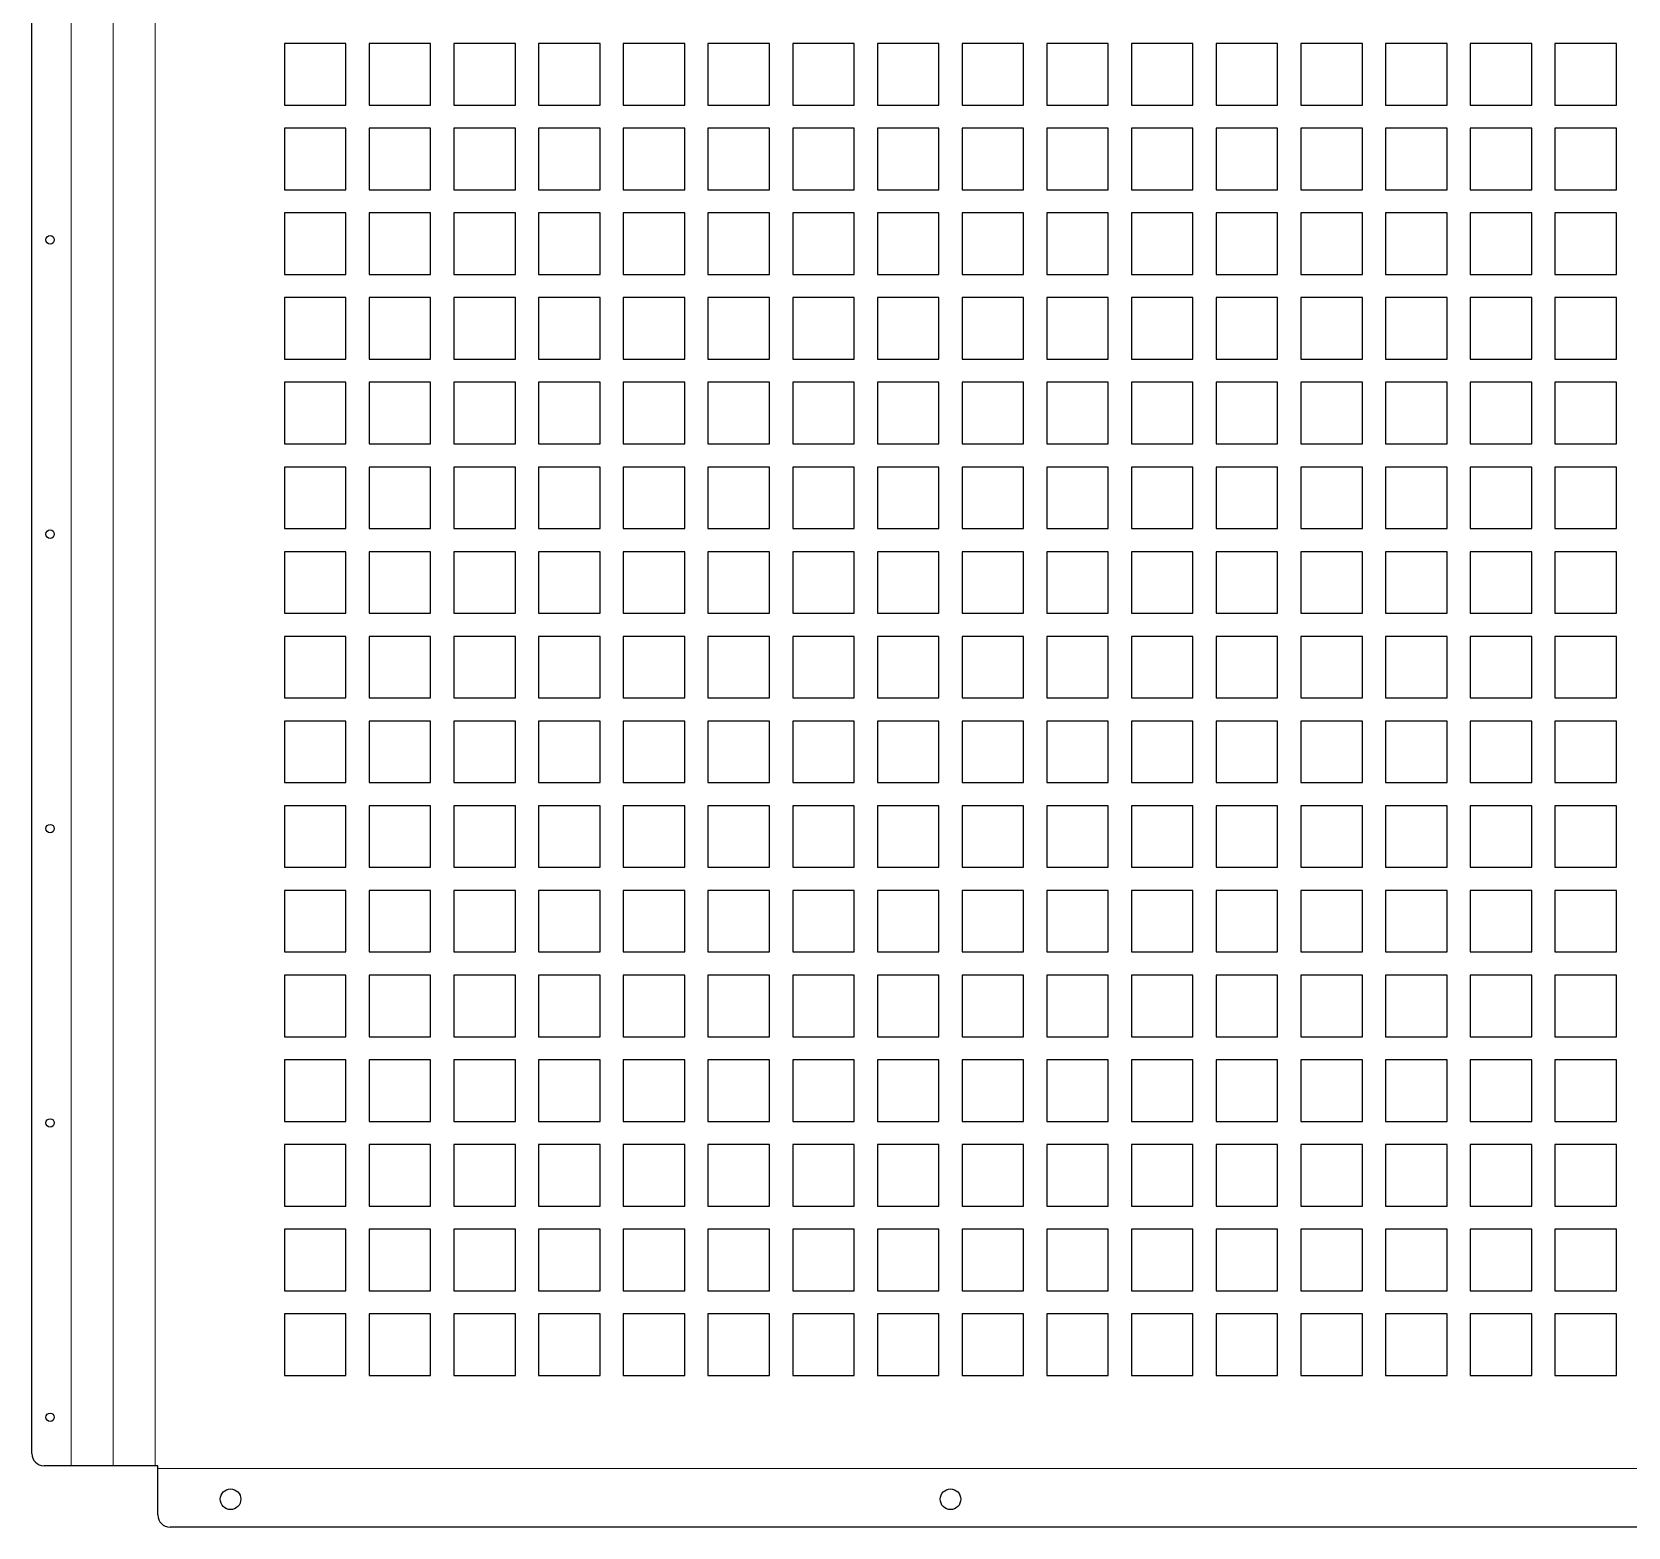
# Model space of a CAD drawing. Header units: millimetres. Extents: x -677 to 677, y -600 to 610.
# Drawn here: x -677 to -18, y -600 to 18 of the extents above; entities that cross this region are included whole.
import ezdxf

# ---------------------------------------------------------------- set-up
doc = ezdxf.new("R2010")
doc.units = ezdxf.units.MM

msp = doc.modelspace()

# ---------------------------------------------------------------- linework, layer by layer
at = {"color": 8, "linetype": 'Continuous', "lineweight": 0}
for p, q in [((-643.53, 575.29), (-643.53, -575)), ((-626.18, 575.79), (-626.18, -575)), ((-660.89, 559.79), (-660.89, -575)), ((-625, -576.18), (625, -576.18))]:
    msp.add_line(p, q, dxfattribs=at)
for p, q in [((-677.07, -570), (-677.07, 554.79)), ((-547.3, 12.7), (-572.7, 12.7)), ((-572.7, 12.7), (-572.7, -12.7)), ((-547.3, -12.7), (-547.3, 12.7)), ((-512.3, 12.7), (-537.7, 12.7)), ((-537.7, 12.7), (-537.7, -12.7)), ((-512.3, -12.7), (-512.3, 12.7)), ((-477.3, 12.7), (-502.7, 12.7)), ((-502.7, 12.7), (-502.7, -12.7)), ((-477.3, -12.7), (-477.3, 12.7)), ((-442.3, 12.7), (-467.7, 12.7)), ((-467.7, 12.7), (-467.7, -12.7)), ((-442.3, -12.7), (-442.3, 12.7)), ((-407.3, 12.7), (-432.7, 12.7)), ((-432.7, 12.7), (-432.7, -12.7)), ((-407.3, -12.7), (-407.3, 12.7)), ((-372.3, 12.7), (-397.7, 12.7)), ((-397.7, 12.7), (-397.7, -12.7)), ((-372.3, -12.7), (-372.3, 12.7)), ((-337.3, 12.7), (-362.7, 12.7)), ((-362.7, 12.7), (-362.7, -12.7)), ((-337.3, -12.7), (-337.3, 12.7)), ((-302.3, 12.7), (-327.7, 12.7)), ((-327.7, 12.7), (-327.7, -12.7)), ((-302.3, -12.7), (-302.3, 12.7)), ((-267.3, 12.7), (-292.7, 12.7)), ((-292.7, 12.7), (-292.7, -12.7)), ((-267.3, -12.7), (-267.3, 12.7)), ((-232.3, 12.7), (-257.7, 12.7)), ((-257.7, 12.7), (-257.7, -12.7)), ((-232.3, -12.7), (-232.3, 12.7)), ((-197.3, 12.7), (-222.7, 12.7)), ((-222.7, 12.7), (-222.7, -12.7)), ((-197.3, -12.7), (-197.3, 12.7)), ((-162.3, 12.7), (-187.7, 12.7)), ((-187.7, 12.7), (-187.7, -12.7)), ((-162.3, -12.7), (-162.3, 12.7)), ((-127.3, 12.7), (-152.7, 12.7)), ((-152.7, 12.7), (-152.7, -12.7)), ((-127.3, -12.7), (-127.3, 12.7)), ((-92.3, 12.7), (-117.7, 12.7)), ((-117.7, 12.7), (-117.7, -12.7)), ((-92.3, -12.7), (-92.3, 12.7)), ((-57.3, 12.7), (-82.7, 12.7)), ((-82.7, 12.7), (-82.7, -12.7)), ((-57.3, -12.7), (-57.3, 12.7)), ((-22.3, 12.7), (-47.7, 12.7)), ((-47.7, 12.7), (-47.7, -12.7)), ((-22.3, -12.7), (-22.3, 12.7)), ((-572.7, -12.7), (-547.3, -12.7)), ((-537.7, -12.7), (-512.3, -12.7)), ((-502.7, -12.7), (-477.3, -12.7)), ((-467.7, -12.7), (-442.3, -12.7)), ((-432.7, -12.7), (-407.3, -12.7)), ((-397.7, -12.7), (-372.3, -12.7)), ((-362.7, -12.7), (-337.3, -12.7)), ((-327.7, -12.7), (-302.3, -12.7)), ((-292.7, -12.7), (-267.3, -12.7)), ((-257.7, -12.7), (-232.3, -12.7)), ((-222.7, -12.7), (-197.3, -12.7)), ((-187.7, -12.7), (-162.3, -12.7)), ((-152.7, -12.7), (-127.3, -12.7)), ((-117.7, -12.7), (-92.3, -12.7)), ((-82.7, -12.7), (-57.3, -12.7)), ((-47.7, -12.7), (-22.3, -12.7)), ((-547.3, -22.3), (-572.7, -22.3)), ((-572.7, -22.3), (-572.7, -47.7)), ((-547.3, -47.7), (-547.3, -22.3)), ((-512.3, -22.3), (-537.7, -22.3)), ((-537.7, -22.3), (-537.7, -47.7)), ((-512.3, -47.7), (-512.3, -22.3)), ((-477.3, -22.3), (-502.7, -22.3)), ((-502.7, -22.3), (-502.7, -47.7)), ((-477.3, -47.7), (-477.3, -22.3)), ((-442.3, -22.3), (-467.7, -22.3)), ((-467.7, -22.3), (-467.7, -47.7)), ((-442.3, -47.7), (-442.3, -22.3)), ((-407.3, -22.3), (-432.7, -22.3)), ((-432.7, -22.3), (-432.7, -47.7)), ((-407.3, -47.7), (-407.3, -22.3)), ((-372.3, -22.3), (-397.7, -22.3)), ((-397.7, -22.3), (-397.7, -47.7)), ((-372.3, -47.7), (-372.3, -22.3)), ((-337.3, -22.3), (-362.7, -22.3)), ((-362.7, -22.3), (-362.7, -47.7)), ((-337.3, -47.7), (-337.3, -22.3)), ((-302.3, -22.3), (-327.7, -22.3)), ((-327.7, -22.3), (-327.7, -47.7)), ((-302.3, -47.7), (-302.3, -22.3)), ((-267.3, -22.3), (-292.7, -22.3)), ((-292.7, -22.3), (-292.7, -47.7)), ((-267.3, -47.7), (-267.3, -22.3)), ((-232.3, -22.3), (-257.7, -22.3)), ((-257.7, -22.3), (-257.7, -47.7)), ((-232.3, -47.7), (-232.3, -22.3)), ((-197.3, -22.3), (-222.7, -22.3)), ((-222.7, -22.3), (-222.7, -47.7)), ((-197.3, -47.7), (-197.3, -22.3)), ((-162.3, -22.3), (-187.7, -22.3)), ((-187.7, -22.3), (-187.7, -47.7)), ((-162.3, -47.7), (-162.3, -22.3)), ((-127.3, -22.3), (-152.7, -22.3)), ((-152.7, -22.3), (-152.7, -47.7)), ((-127.3, -47.7), (-127.3, -22.3)), ((-92.3, -22.3), (-117.7, -22.3)), ((-117.7, -22.3), (-117.7, -47.7)), ((-92.3, -47.7), (-92.3, -22.3)), ((-57.3, -22.3), (-82.7, -22.3)), ((-82.7, -22.3), (-82.7, -47.7)), ((-57.3, -47.7), (-57.3, -22.3)), ((-22.3, -22.3), (-47.7, -22.3)), ((-47.7, -22.3), (-47.7, -47.7)), ((-22.3, -47.7), (-22.3, -22.3)), ((-572.7, -47.7), (-547.3, -47.7)), ((-537.7, -47.7), (-512.3, -47.7)), ((-502.7, -47.7), (-477.3, -47.7)), ((-467.7, -47.7), (-442.3, -47.7)), ((-432.7, -47.7), (-407.3, -47.7)), ((-397.7, -47.7), (-372.3, -47.7)), ((-362.7, -47.7), (-337.3, -47.7)), ((-327.7, -47.7), (-302.3, -47.7)), ((-292.7, -47.7), (-267.3, -47.7)), ((-257.7, -47.7), (-232.3, -47.7)), ((-222.7, -47.7), (-197.3, -47.7)), ((-187.7, -47.7), (-162.3, -47.7)), ((-152.7, -47.7), (-127.3, -47.7)), ((-117.7, -47.7), (-92.3, -47.7)), ((-82.7, -47.7), (-57.3, -47.7)), ((-47.7, -47.7), (-22.3, -47.7)), ((-547.3, -57.3), (-572.7, -57.3)), ((-572.7, -57.3), (-572.7, -82.7)), ((-547.3, -82.7), (-547.3, -57.3)), ((-512.3, -57.3), (-537.7, -57.3)), ((-537.7, -57.3), (-537.7, -82.7)), ((-512.3, -82.7), (-512.3, -57.3)), ((-477.3, -57.3), (-502.7, -57.3)), ((-502.7, -57.3), (-502.7, -82.7)), ((-477.3, -82.7), (-477.3, -57.3)), ((-442.3, -57.3), (-467.7, -57.3)), ((-467.7, -57.3), (-467.7, -82.7)), ((-442.3, -82.7), (-442.3, -57.3)), ((-407.3, -57.3), (-432.7, -57.3)), ((-432.7, -57.3), (-432.7, -82.7)), ((-407.3, -82.7), (-407.3, -57.3)), ((-372.3, -57.3), (-397.7, -57.3)), ((-397.7, -57.3), (-397.7, -82.7)), ((-372.3, -82.7), (-372.3, -57.3)), ((-337.3, -57.3), (-362.7, -57.3)), ((-362.7, -57.3), (-362.7, -82.7)), ((-337.3, -82.7), (-337.3, -57.3)), ((-302.3, -57.3), (-327.7, -57.3)), ((-327.7, -57.3), (-327.7, -82.7)), ((-302.3, -82.7), (-302.3, -57.3)), ((-267.3, -57.3), (-292.7, -57.3)), ((-292.7, -57.3), (-292.7, -82.7)), ((-267.3, -82.7), (-267.3, -57.3)), ((-232.3, -57.3), (-257.7, -57.3)), ((-257.7, -57.3), (-257.7, -82.7)), ((-232.3, -82.7), (-232.3, -57.3)), ((-197.3, -57.3), (-222.7, -57.3)), ((-222.7, -57.3), (-222.7, -82.7)), ((-197.3, -82.7), (-197.3, -57.3)), ((-162.3, -57.3), (-187.7, -57.3)), ((-187.7, -57.3), (-187.7, -82.7)), ((-162.3, -82.7), (-162.3, -57.3)), ((-127.3, -57.3), (-152.7, -57.3)), ((-152.7, -57.3), (-152.7, -82.7)), ((-127.3, -82.7), (-127.3, -57.3)), ((-92.3, -57.3), (-117.7, -57.3)), ((-117.7, -57.3), (-117.7, -82.7)), ((-92.3, -82.7), (-92.3, -57.3)), ((-57.3, -57.3), (-82.7, -57.3)), ((-82.7, -57.3), (-82.7, -82.7)), ((-57.3, -82.7), (-57.3, -57.3)), ((-22.3, -57.3), (-47.7, -57.3)), ((-47.7, -57.3), (-47.7, -82.7)), ((-22.3, -82.7), (-22.3, -57.3)), ((-572.7, -82.7), (-547.3, -82.7)), ((-537.7, -82.7), (-512.3, -82.7)), ((-502.7, -82.7), (-477.3, -82.7)), ((-467.7, -82.7), (-442.3, -82.7)), ((-432.7, -82.7), (-407.3, -82.7)), ((-397.7, -82.7), (-372.3, -82.7)), ((-362.7, -82.7), (-337.3, -82.7)), ((-327.7, -82.7), (-302.3, -82.7)), ((-292.7, -82.7), (-267.3, -82.7)), ((-257.7, -82.7), (-232.3, -82.7)), ((-222.7, -82.7), (-197.3, -82.7)), ((-187.7, -82.7), (-162.3, -82.7)), ((-152.7, -82.7), (-127.3, -82.7)), ((-117.7, -82.7), (-92.3, -82.7)), ((-82.7, -82.7), (-57.3, -82.7)), ((-47.7, -82.7), (-22.3, -82.7)), ((-547.3, -92.3), (-572.7, -92.3)), ((-572.7, -92.3), (-572.7, -117.7)), ((-547.3, -117.7), (-547.3, -92.3)), ((-512.3, -92.3), (-537.7, -92.3)), ((-537.7, -92.3), (-537.7, -117.7)), ((-512.3, -117.7), (-512.3, -92.3)), ((-477.3, -92.3), (-502.7, -92.3)), ((-502.7, -92.3), (-502.7, -117.7)), ((-477.3, -117.7), (-477.3, -92.3)), ((-442.3, -92.3), (-467.7, -92.3)), ((-467.7, -92.3), (-467.7, -117.7)), ((-442.3, -117.7), (-442.3, -92.3)), ((-407.3, -92.3), (-432.7, -92.3)), ((-432.7, -92.3), (-432.7, -117.7)), ((-407.3, -117.7), (-407.3, -92.3)), ((-372.3, -92.3), (-397.7, -92.3)), ((-397.7, -92.3), (-397.7, -117.7)), ((-372.3, -117.7), (-372.3, -92.3)), ((-337.3, -92.3), (-362.7, -92.3)), ((-362.7, -92.3), (-362.7, -117.7)), ((-337.3, -117.7), (-337.3, -92.3)), ((-302.3, -92.3), (-327.7, -92.3)), ((-327.7, -92.3), (-327.7, -117.7)), ((-302.3, -117.7), (-302.3, -92.3)), ((-267.3, -92.3), (-292.7, -92.3)), ((-292.7, -92.3), (-292.7, -117.7)), ((-267.3, -117.7), (-267.3, -92.3)), ((-232.3, -92.3), (-257.7, -92.3)), ((-257.7, -92.3), (-257.7, -117.7)), ((-232.3, -117.7), (-232.3, -92.3)), ((-197.3, -92.3), (-222.7, -92.3)), ((-222.7, -92.3), (-222.7, -117.7)), ((-197.3, -117.7), (-197.3, -92.3)), ((-162.3, -92.3), (-187.7, -92.3)), ((-187.7, -92.3), (-187.7, -117.7)), ((-162.3, -117.7), (-162.3, -92.3)), ((-127.3, -92.3), (-152.7, -92.3)), ((-152.7, -92.3), (-152.7, -117.7)), ((-127.3, -117.7), (-127.3, -92.3)), ((-92.3, -92.3), (-117.7, -92.3)), ((-117.7, -92.3), (-117.7, -117.7)), ((-92.3, -117.7), (-92.3, -92.3)), ((-57.3, -92.3), (-82.7, -92.3)), ((-82.7, -92.3), (-82.7, -117.7)), ((-57.3, -117.7), (-57.3, -92.3)), ((-22.3, -92.3), (-47.7, -92.3)), ((-47.7, -92.3), (-47.7, -117.7)), ((-22.3, -117.7), (-22.3, -92.3)), ((-572.7, -117.7), (-547.3, -117.7)), ((-537.7, -117.7), (-512.3, -117.7)), ((-502.7, -117.7), (-477.3, -117.7)), ((-467.7, -117.7), (-442.3, -117.7)), ((-432.7, -117.7), (-407.3, -117.7)), ((-397.7, -117.7), (-372.3, -117.7)), ((-362.7, -117.7), (-337.3, -117.7)), ((-327.7, -117.7), (-302.3, -117.7)), ((-292.7, -117.7), (-267.3, -117.7)), ((-257.7, -117.7), (-232.3, -117.7)), ((-222.7, -117.7), (-197.3, -117.7)), ((-187.7, -117.7), (-162.3, -117.7)), ((-152.7, -117.7), (-127.3, -117.7)), ((-117.7, -117.7), (-92.3, -117.7)), ((-82.7, -117.7), (-57.3, -117.7)), ((-47.7, -117.7), (-22.3, -117.7)), ((-547.3, -127.3), (-572.7, -127.3)), ((-572.7, -127.3), (-572.7, -152.7)), ((-547.3, -152.7), (-547.3, -127.3)), ((-512.3, -127.3), (-537.7, -127.3)), ((-537.7, -127.3), (-537.7, -152.7)), ((-512.3, -152.7), (-512.3, -127.3)), ((-477.3, -127.3), (-502.7, -127.3)), ((-502.7, -127.3), (-502.7, -152.7)), ((-477.3, -152.7), (-477.3, -127.3)), ((-442.3, -127.3), (-467.7, -127.3)), ((-467.7, -127.3), (-467.7, -152.7)), ((-442.3, -152.7), (-442.3, -127.3)), ((-407.3, -127.3), (-432.7, -127.3)), ((-432.7, -127.3), (-432.7, -152.7)), ((-407.3, -152.7), (-407.3, -127.3)), ((-372.3, -127.3), (-397.7, -127.3)), ((-397.7, -127.3), (-397.7, -152.7)), ((-372.3, -152.7), (-372.3, -127.3)), ((-337.3, -127.3), (-362.7, -127.3)), ((-362.7, -127.3), (-362.7, -152.7)), ((-337.3, -152.7), (-337.3, -127.3)), ((-302.3, -127.3), (-327.7, -127.3)), ((-327.7, -127.3), (-327.7, -152.7)), ((-302.3, -152.7), (-302.3, -127.3)), ((-267.3, -127.3), (-292.7, -127.3)), ((-292.7, -127.3), (-292.7, -152.7)), ((-267.3, -152.7), (-267.3, -127.3)), ((-232.3, -127.3), (-257.7, -127.3)), ((-257.7, -127.3), (-257.7, -152.7)), ((-232.3, -152.7), (-232.3, -127.3)), ((-197.3, -127.3), (-222.7, -127.3)), ((-222.7, -127.3), (-222.7, -152.7)), ((-197.3, -152.7), (-197.3, -127.3)), ((-162.3, -127.3), (-187.7, -127.3)), ((-187.7, -127.3), (-187.7, -152.7)), ((-162.3, -152.7), (-162.3, -127.3)), ((-127.3, -127.3), (-152.7, -127.3)), ((-152.7, -127.3), (-152.7, -152.7)), ((-127.3, -152.7), (-127.3, -127.3)), ((-92.3, -127.3), (-117.7, -127.3)), ((-117.7, -127.3), (-117.7, -152.7)), ((-92.3, -152.7), (-92.3, -127.3)), ((-57.3, -127.3), (-82.7, -127.3)), ((-82.7, -127.3), (-82.7, -152.7)), ((-57.3, -152.7), (-57.3, -127.3)), ((-22.3, -127.3), (-47.7, -127.3)), ((-47.7, -127.3), (-47.7, -152.7)), ((-22.3, -152.7), (-22.3, -127.3)), ((-572.7, -152.7), (-547.3, -152.7)), ((-537.7, -152.7), (-512.3, -152.7)), ((-502.7, -152.7), (-477.3, -152.7)), ((-467.7, -152.7), (-442.3, -152.7)), ((-432.7, -152.7), (-407.3, -152.7)), ((-397.7, -152.7), (-372.3, -152.7)), ((-362.7, -152.7), (-337.3, -152.7)), ((-327.7, -152.7), (-302.3, -152.7)), ((-292.7, -152.7), (-267.3, -152.7)), ((-257.7, -152.7), (-232.3, -152.7)), ((-222.7, -152.7), (-197.3, -152.7)), ((-187.7, -152.7), (-162.3, -152.7)), ((-152.7, -152.7), (-127.3, -152.7)), ((-117.7, -152.7), (-92.3, -152.7)), ((-82.7, -152.7), (-57.3, -152.7)), ((-47.7, -152.7), (-22.3, -152.7)), ((-547.3, -162.3), (-572.7, -162.3)), ((-572.7, -162.3), (-572.7, -187.7)), ((-547.3, -187.7), (-547.3, -162.3)), ((-512.3, -162.3), (-537.7, -162.3)), ((-537.7, -162.3), (-537.7, -187.7)), ((-512.3, -187.7), (-512.3, -162.3)), ((-477.3, -162.3), (-502.7, -162.3)), ((-502.7, -162.3), (-502.7, -187.7)), ((-477.3, -187.7), (-477.3, -162.3)), ((-442.3, -162.3), (-467.7, -162.3)), ((-467.7, -162.3), (-467.7, -187.7)), ((-442.3, -187.7), (-442.3, -162.3)), ((-407.3, -162.3), (-432.7, -162.3)), ((-432.7, -162.3), (-432.7, -187.7)), ((-407.3, -187.7), (-407.3, -162.3)), ((-372.3, -162.3), (-397.7, -162.3)), ((-397.7, -162.3), (-397.7, -187.7)), ((-372.3, -187.7), (-372.3, -162.3)), ((-337.3, -162.3), (-362.7, -162.3)), ((-362.7, -162.3), (-362.7, -187.7)), ((-337.3, -187.7), (-337.3, -162.3)), ((-302.3, -162.3), (-327.7, -162.3)), ((-327.7, -162.3), (-327.7, -187.7)), ((-302.3, -187.7), (-302.3, -162.3)), ((-267.3, -162.3), (-292.7, -162.3)), ((-292.7, -162.3), (-292.7, -187.7)), ((-267.3, -187.7), (-267.3, -162.3)), ((-232.3, -162.3), (-257.7, -162.3)), ((-257.7, -162.3), (-257.7, -187.7)), ((-232.3, -187.7), (-232.3, -162.3)), ((-197.3, -162.3), (-222.7, -162.3)), ((-222.7, -162.3), (-222.7, -187.7)), ((-197.3, -187.7), (-197.3, -162.3)), ((-162.3, -162.3), (-187.7, -162.3)), ((-187.7, -162.3), (-187.7, -187.7)), ((-162.3, -187.7), (-162.3, -162.3)), ((-127.3, -162.3), (-152.7, -162.3)), ((-152.7, -162.3), (-152.7, -187.7)), ((-127.3, -187.7), (-127.3, -162.3)), ((-92.3, -162.3), (-117.7, -162.3)), ((-117.7, -162.3), (-117.7, -187.7)), ((-92.3, -187.7), (-92.3, -162.3)), ((-57.3, -162.3), (-82.7, -162.3)), ((-82.7, -162.3), (-82.7, -187.7)), ((-57.3, -187.7), (-57.3, -162.3)), ((-22.3, -162.3), (-47.7, -162.3)), ((-47.7, -162.3), (-47.7, -187.7)), ((-22.3, -187.7), (-22.3, -162.3)), ((-572.7, -187.7), (-547.3, -187.7)), ((-537.7, -187.7), (-512.3, -187.7)), ((-502.7, -187.7), (-477.3, -187.7)), ((-467.7, -187.7), (-442.3, -187.7)), ((-432.7, -187.7), (-407.3, -187.7)), ((-397.7, -187.7), (-372.3, -187.7)), ((-362.7, -187.7), (-337.3, -187.7)), ((-327.7, -187.7), (-302.3, -187.7)), ((-292.7, -187.7), (-267.3, -187.7)), ((-257.7, -187.7), (-232.3, -187.7)), ((-222.7, -187.7), (-197.3, -187.7)), ((-187.7, -187.7), (-162.3, -187.7)), ((-152.7, -187.7), (-127.3, -187.7)), ((-117.7, -187.7), (-92.3, -187.7)), ((-82.7, -187.7), (-57.3, -187.7)), ((-47.7, -187.7), (-22.3, -187.7)), ((-547.3, -197.3), (-572.7, -197.3)), ((-572.7, -197.3), (-572.7, -222.7)), ((-547.3, -222.7), (-547.3, -197.3)), ((-512.3, -197.3), (-537.7, -197.3)), ((-537.7, -197.3), (-537.7, -222.7)), ((-512.3, -222.7), (-512.3, -197.3)), ((-477.3, -197.3), (-502.7, -197.3)), ((-502.7, -197.3), (-502.7, -222.7)), ((-477.3, -222.7), (-477.3, -197.3)), ((-442.3, -197.3), (-467.7, -197.3)), ((-467.7, -197.3), (-467.7, -222.7)), ((-442.3, -222.7), (-442.3, -197.3)), ((-407.3, -197.3), (-432.7, -197.3)), ((-432.7, -197.3), (-432.7, -222.7)), ((-407.3, -222.7), (-407.3, -197.3)), ((-372.3, -197.3), (-397.7, -197.3)), ((-397.7, -197.3), (-397.7, -222.7)), ((-372.3, -222.7), (-372.3, -197.3)), ((-337.3, -197.3), (-362.7, -197.3)), ((-362.7, -197.3), (-362.7, -222.7)), ((-337.3, -222.7), (-337.3, -197.3)), ((-302.3, -197.3), (-327.7, -197.3)), ((-327.7, -197.3), (-327.7, -222.7)), ((-302.3, -222.7), (-302.3, -197.3)), ((-267.3, -197.3), (-292.7, -197.3)), ((-292.7, -197.3), (-292.7, -222.7)), ((-267.3, -222.7), (-267.3, -197.3)), ((-232.3, -197.3), (-257.7, -197.3)), ((-257.7, -197.3), (-257.7, -222.7)), ((-232.3, -222.7), (-232.3, -197.3)), ((-197.3, -197.3), (-222.7, -197.3)), ((-222.7, -197.3), (-222.7, -222.7)), ((-197.3, -222.7), (-197.3, -197.3)), ((-162.3, -197.3), (-187.7, -197.3)), ((-187.7, -197.3), (-187.7, -222.7)), ((-162.3, -222.7), (-162.3, -197.3)), ((-127.3, -197.3), (-152.7, -197.3)), ((-152.7, -197.3), (-152.7, -222.7)), ((-127.3, -222.7), (-127.3, -197.3)), ((-92.3, -197.3), (-117.7, -197.3)), ((-117.7, -197.3), (-117.7, -222.7)), ((-92.3, -222.7), (-92.3, -197.3)), ((-57.3, -197.3), (-82.7, -197.3)), ((-82.7, -197.3), (-82.7, -222.7)), ((-57.3, -222.7), (-57.3, -197.3)), ((-22.3, -197.3), (-47.7, -197.3)), ((-47.7, -197.3), (-47.7, -222.7)), ((-22.3, -222.7), (-22.3, -197.3)), ((-572.7, -222.7), (-547.3, -222.7)), ((-537.7, -222.7), (-512.3, -222.7)), ((-502.7, -222.7), (-477.3, -222.7)), ((-467.7, -222.7), (-442.3, -222.7)), ((-432.7, -222.7), (-407.3, -222.7)), ((-397.7, -222.7), (-372.3, -222.7)), ((-362.7, -222.7), (-337.3, -222.7)), ((-327.7, -222.7), (-302.3, -222.7)), ((-292.7, -222.7), (-267.3, -222.7)), ((-257.7, -222.7), (-232.3, -222.7)), ((-222.7, -222.7), (-197.3, -222.7)), ((-187.7, -222.7), (-162.3, -222.7)), ((-152.7, -222.7), (-127.3, -222.7)), ((-117.7, -222.7), (-92.3, -222.7)), ((-82.7, -222.7), (-57.3, -222.7)), ((-47.7, -222.7), (-22.3, -222.7)), ((-547.3, -232.3), (-572.7, -232.3)), ((-572.7, -232.3), (-572.7, -257.7)), ((-547.3, -257.7), (-547.3, -232.3)), ((-512.3, -232.3), (-537.7, -232.3)), ((-537.7, -232.3), (-537.7, -257.7)), ((-512.3, -257.7), (-512.3, -232.3)), ((-477.3, -232.3), (-502.7, -232.3)), ((-502.7, -232.3), (-502.7, -257.7)), ((-477.3, -257.7), (-477.3, -232.3)), ((-442.3, -232.3), (-467.7, -232.3)), ((-467.7, -232.3), (-467.7, -257.7)), ((-442.3, -257.7), (-442.3, -232.3)), ((-407.3, -232.3), (-432.7, -232.3)), ((-432.7, -232.3), (-432.7, -257.7)), ((-407.3, -257.7), (-407.3, -232.3)), ((-372.3, -232.3), (-397.7, -232.3)), ((-397.7, -232.3), (-397.7, -257.7)), ((-372.3, -257.7), (-372.3, -232.3)), ((-337.3, -232.3), (-362.7, -232.3)), ((-362.7, -232.3), (-362.7, -257.7)), ((-337.3, -257.7), (-337.3, -232.3)), ((-302.3, -232.3), (-327.7, -232.3)), ((-327.7, -232.3), (-327.7, -257.7)), ((-302.3, -257.7), (-302.3, -232.3)), ((-267.3, -232.3), (-292.7, -232.3)), ((-292.7, -232.3), (-292.7, -257.7)), ((-267.3, -257.7), (-267.3, -232.3)), ((-232.3, -232.3), (-257.7, -232.3)), ((-257.7, -232.3), (-257.7, -257.7)), ((-232.3, -257.7), (-232.3, -232.3)), ((-197.3, -232.3), (-222.7, -232.3)), ((-222.7, -232.3), (-222.7, -257.7)), ((-197.3, -257.7), (-197.3, -232.3)), ((-162.3, -232.3), (-187.7, -232.3)), ((-187.7, -232.3), (-187.7, -257.7)), ((-162.3, -257.7), (-162.3, -232.3)), ((-127.3, -232.3), (-152.7, -232.3)), ((-152.7, -232.3), (-152.7, -257.7)), ((-127.3, -257.7), (-127.3, -232.3)), ((-92.3, -232.3), (-117.7, -232.3)), ((-117.7, -232.3), (-117.7, -257.7)), ((-92.3, -257.7), (-92.3, -232.3)), ((-57.3, -232.3), (-82.7, -232.3)), ((-82.7, -232.3), (-82.7, -257.7)), ((-57.3, -257.7), (-57.3, -232.3)), ((-22.3, -232.3), (-47.7, -232.3)), ((-47.7, -232.3), (-47.7, -257.7)), ((-22.3, -257.7), (-22.3, -232.3)), ((-572.7, -257.7), (-547.3, -257.7)), ((-537.7, -257.7), (-512.3, -257.7)), ((-502.7, -257.7), (-477.3, -257.7)), ((-467.7, -257.7), (-442.3, -257.7)), ((-432.7, -257.7), (-407.3, -257.7)), ((-397.7, -257.7), (-372.3, -257.7)), ((-362.7, -257.7), (-337.3, -257.7)), ((-327.7, -257.7), (-302.3, -257.7)), ((-292.7, -257.7), (-267.3, -257.7)), ((-257.7, -257.7), (-232.3, -257.7)), ((-222.7, -257.7), (-197.3, -257.7)), ((-187.7, -257.7), (-162.3, -257.7)), ((-152.7, -257.7), (-127.3, -257.7)), ((-117.7, -257.7), (-92.3, -257.7)), ((-82.7, -257.7), (-57.3, -257.7)), ((-47.7, -257.7), (-22.3, -257.7)), ((-547.3, -267.3), (-572.7, -267.3)), ((-572.7, -267.3), (-572.7, -292.7)), ((-547.3, -292.7), (-547.3, -267.3)), ((-512.3, -267.3), (-537.7, -267.3)), ((-537.7, -267.3), (-537.7, -292.7)), ((-512.3, -292.7), (-512.3, -267.3)), ((-477.3, -267.3), (-502.7, -267.3)), ((-502.7, -267.3), (-502.7, -292.7)), ((-477.3, -292.7), (-477.3, -267.3)), ((-442.3, -267.3), (-467.7, -267.3)), ((-467.7, -267.3), (-467.7, -292.7)), ((-442.3, -292.7), (-442.3, -267.3)), ((-407.3, -267.3), (-432.7, -267.3)), ((-432.7, -267.3), (-432.7, -292.7)), ((-407.3, -292.7), (-407.3, -267.3)), ((-372.3, -267.3), (-397.7, -267.3)), ((-397.7, -267.3), (-397.7, -292.7)), ((-372.3, -292.7), (-372.3, -267.3)), ((-337.3, -267.3), (-362.7, -267.3)), ((-362.7, -267.3), (-362.7, -292.7)), ((-337.3, -292.7), (-337.3, -267.3)), ((-302.3, -267.3), (-327.7, -267.3)), ((-327.7, -267.3), (-327.7, -292.7)), ((-302.3, -292.7), (-302.3, -267.3)), ((-267.3, -267.3), (-292.7, -267.3)), ((-292.7, -267.3), (-292.7, -292.7)), ((-267.3, -292.7), (-267.3, -267.3)), ((-232.3, -267.3), (-257.7, -267.3)), ((-257.7, -267.3), (-257.7, -292.7)), ((-232.3, -292.7), (-232.3, -267.3)), ((-197.3, -267.3), (-222.7, -267.3)), ((-222.7, -267.3), (-222.7, -292.7)), ((-197.3, -292.7), (-197.3, -267.3)), ((-162.3, -267.3), (-187.7, -267.3)), ((-187.7, -267.3), (-187.7, -292.7)), ((-162.3, -292.7), (-162.3, -267.3)), ((-127.3, -267.3), (-152.7, -267.3)), ((-152.7, -267.3), (-152.7, -292.7)), ((-127.3, -292.7), (-127.3, -267.3)), ((-92.3, -267.3), (-117.7, -267.3)), ((-117.7, -267.3), (-117.7, -292.7)), ((-92.3, -292.7), (-92.3, -267.3)), ((-57.3, -267.3), (-82.7, -267.3)), ((-82.7, -267.3), (-82.7, -292.7)), ((-57.3, -292.7), (-57.3, -267.3)), ((-22.3, -267.3), (-47.7, -267.3)), ((-47.7, -267.3), (-47.7, -292.7)), ((-22.3, -292.7), (-22.3, -267.3)), ((-572.7, -292.7), (-547.3, -292.7)), ((-537.7, -292.7), (-512.3, -292.7)), ((-502.7, -292.7), (-477.3, -292.7)), ((-467.7, -292.7), (-442.3, -292.7)), ((-432.7, -292.7), (-407.3, -292.7)), ((-397.7, -292.7), (-372.3, -292.7)), ((-362.7, -292.7), (-337.3, -292.7)), ((-327.7, -292.7), (-302.3, -292.7)), ((-292.7, -292.7), (-267.3, -292.7)), ((-257.7, -292.7), (-232.3, -292.7)), ((-222.7, -292.7), (-197.3, -292.7)), ((-187.7, -292.7), (-162.3, -292.7)), ((-152.7, -292.7), (-127.3, -292.7)), ((-117.7, -292.7), (-92.3, -292.7)), ((-82.7, -292.7), (-57.3, -292.7)), ((-47.7, -292.7), (-22.3, -292.7)), ((-547.3, -302.3), (-572.7, -302.3)), ((-572.7, -302.3), (-572.7, -327.7)), ((-547.3, -327.7), (-547.3, -302.3)), ((-512.3, -302.3), (-537.7, -302.3)), ((-537.7, -302.3), (-537.7, -327.7)), ((-512.3, -327.7), (-512.3, -302.3)), ((-477.3, -302.3), (-502.7, -302.3)), ((-502.7, -302.3), (-502.7, -327.7)), ((-477.3, -327.7), (-477.3, -302.3)), ((-442.3, -302.3), (-467.7, -302.3)), ((-467.7, -302.3), (-467.7, -327.7)), ((-442.3, -327.7), (-442.3, -302.3)), ((-407.3, -302.3), (-432.7, -302.3)), ((-432.7, -302.3), (-432.7, -327.7)), ((-407.3, -327.7), (-407.3, -302.3)), ((-372.3, -302.3), (-397.7, -302.3)), ((-397.7, -302.3), (-397.7, -327.7)), ((-372.3, -327.7), (-372.3, -302.3)), ((-337.3, -302.3), (-362.7, -302.3)), ((-362.7, -302.3), (-362.7, -327.7)), ((-337.3, -327.7), (-337.3, -302.3)), ((-302.3, -302.3), (-327.7, -302.3)), ((-327.7, -302.3), (-327.7, -327.7)), ((-302.3, -327.7), (-302.3, -302.3)), ((-267.3, -302.3), (-292.7, -302.3)), ((-292.7, -302.3), (-292.7, -327.7)), ((-267.3, -327.7), (-267.3, -302.3)), ((-232.3, -302.3), (-257.7, -302.3)), ((-257.7, -302.3), (-257.7, -327.7)), ((-232.3, -327.7), (-232.3, -302.3)), ((-197.3, -302.3), (-222.7, -302.3)), ((-222.7, -302.3), (-222.7, -327.7)), ((-197.3, -327.7), (-197.3, -302.3)), ((-162.3, -302.3), (-187.7, -302.3)), ((-187.7, -302.3), (-187.7, -327.7)), ((-162.3, -327.7), (-162.3, -302.3)), ((-127.3, -302.3), (-152.7, -302.3)), ((-152.7, -302.3), (-152.7, -327.7)), ((-127.3, -327.7), (-127.3, -302.3)), ((-92.3, -302.3), (-117.7, -302.3)), ((-117.7, -302.3), (-117.7, -327.7)), ((-92.3, -327.7), (-92.3, -302.3)), ((-57.3, -302.3), (-82.7, -302.3)), ((-82.7, -302.3), (-82.7, -327.7)), ((-57.3, -327.7), (-57.3, -302.3)), ((-22.3, -302.3), (-47.7, -302.3)), ((-47.7, -302.3), (-47.7, -327.7)), ((-22.3, -327.7), (-22.3, -302.3)), ((-572.7, -327.7), (-547.3, -327.7)), ((-537.7, -327.7), (-512.3, -327.7)), ((-502.7, -327.7), (-477.3, -327.7)), ((-467.7, -327.7), (-442.3, -327.7)), ((-432.7, -327.7), (-407.3, -327.7)), ((-397.7, -327.7), (-372.3, -327.7)), ((-362.7, -327.7), (-337.3, -327.7)), ((-327.7, -327.7), (-302.3, -327.7)), ((-292.7, -327.7), (-267.3, -327.7)), ((-257.7, -327.7), (-232.3, -327.7)), ((-222.7, -327.7), (-197.3, -327.7)), ((-187.7, -327.7), (-162.3, -327.7)), ((-152.7, -327.7), (-127.3, -327.7)), ((-117.7, -327.7), (-92.3, -327.7)), ((-82.7, -327.7), (-57.3, -327.7)), ((-47.7, -327.7), (-22.3, -327.7)), ((-547.3, -337.3), (-572.7, -337.3)), ((-572.7, -337.3), (-572.7, -362.7)), ((-547.3, -362.7), (-547.3, -337.3)), ((-512.3, -337.3), (-537.7, -337.3)), ((-537.7, -337.3), (-537.7, -362.7)), ((-512.3, -362.7), (-512.3, -337.3)), ((-477.3, -337.3), (-502.7, -337.3)), ((-502.7, -337.3), (-502.7, -362.7)), ((-477.3, -362.7), (-477.3, -337.3)), ((-442.3, -337.3), (-467.7, -337.3)), ((-467.7, -337.3), (-467.7, -362.7)), ((-442.3, -362.7), (-442.3, -337.3)), ((-407.3, -337.3), (-432.7, -337.3)), ((-432.7, -337.3), (-432.7, -362.7)), ((-407.3, -362.7), (-407.3, -337.3)), ((-372.3, -337.3), (-397.7, -337.3)), ((-397.7, -337.3), (-397.7, -362.7)), ((-372.3, -362.7), (-372.3, -337.3)), ((-337.3, -337.3), (-362.7, -337.3)), ((-362.7, -337.3), (-362.7, -362.7)), ((-337.3, -362.7), (-337.3, -337.3)), ((-302.3, -337.3), (-327.7, -337.3)), ((-327.7, -337.3), (-327.7, -362.7)), ((-302.3, -362.7), (-302.3, -337.3)), ((-267.3, -337.3), (-292.7, -337.3)), ((-292.7, -337.3), (-292.7, -362.7)), ((-267.3, -362.7), (-267.3, -337.3)), ((-232.3, -337.3), (-257.7, -337.3)), ((-257.7, -337.3), (-257.7, -362.7)), ((-232.3, -362.7), (-232.3, -337.3)), ((-197.3, -337.3), (-222.7, -337.3)), ((-222.7, -337.3), (-222.7, -362.7)), ((-197.3, -362.7), (-197.3, -337.3)), ((-162.3, -337.3), (-187.7, -337.3)), ((-187.7, -337.3), (-187.7, -362.7)), ((-162.3, -362.7), (-162.3, -337.3)), ((-127.3, -337.3), (-152.7, -337.3)), ((-152.7, -337.3), (-152.7, -362.7)), ((-127.3, -362.7), (-127.3, -337.3)), ((-92.3, -337.3), (-117.7, -337.3)), ((-117.7, -337.3), (-117.7, -362.7)), ((-92.3, -362.7), (-92.3, -337.3)), ((-57.3, -337.3), (-82.7, -337.3)), ((-82.7, -337.3), (-82.7, -362.7)), ((-57.3, -362.7), (-57.3, -337.3)), ((-22.3, -337.3), (-47.7, -337.3)), ((-47.7, -337.3), (-47.7, -362.7)), ((-22.3, -362.7), (-22.3, -337.3)), ((-572.7, -362.7), (-547.3, -362.7)), ((-537.7, -362.7), (-512.3, -362.7)), ((-502.7, -362.7), (-477.3, -362.7)), ((-467.7, -362.7), (-442.3, -362.7)), ((-432.7, -362.7), (-407.3, -362.7)), ((-397.7, -362.7), (-372.3, -362.7)), ((-362.7, -362.7), (-337.3, -362.7)), ((-327.7, -362.7), (-302.3, -362.7)), ((-292.7, -362.7), (-267.3, -362.7)), ((-257.7, -362.7), (-232.3, -362.7)), ((-222.7, -362.7), (-197.3, -362.7)), ((-187.7, -362.7), (-162.3, -362.7)), ((-152.7, -362.7), (-127.3, -362.7)), ((-117.7, -362.7), (-92.3, -362.7)), ((-82.7, -362.7), (-57.3, -362.7)), ((-47.7, -362.7), (-22.3, -362.7)), ((-547.3, -372.3), (-572.7, -372.3)), ((-572.7, -372.3), (-572.7, -397.7)), ((-547.3, -397.7), (-547.3, -372.3)), ((-512.3, -372.3), (-537.7, -372.3)), ((-537.7, -372.3), (-537.7, -397.7)), ((-512.3, -397.7), (-512.3, -372.3)), ((-477.3, -372.3), (-502.7, -372.3)), ((-502.7, -372.3), (-502.7, -397.7)), ((-477.3, -397.7), (-477.3, -372.3)), ((-442.3, -372.3), (-467.7, -372.3)), ((-467.7, -372.3), (-467.7, -397.7)), ((-442.3, -397.7), (-442.3, -372.3)), ((-407.3, -372.3), (-432.7, -372.3)), ((-432.7, -372.3), (-432.7, -397.7)), ((-407.3, -397.7), (-407.3, -372.3)), ((-372.3, -372.3), (-397.7, -372.3)), ((-397.7, -372.3), (-397.7, -397.7)), ((-372.3, -397.7), (-372.3, -372.3)), ((-337.3, -372.3), (-362.7, -372.3)), ((-362.7, -372.3), (-362.7, -397.7)), ((-337.3, -397.7), (-337.3, -372.3)), ((-302.3, -372.3), (-327.7, -372.3)), ((-327.7, -372.3), (-327.7, -397.7)), ((-302.3, -397.7), (-302.3, -372.3)), ((-267.3, -372.3), (-292.7, -372.3)), ((-292.7, -372.3), (-292.7, -397.7)), ((-267.3, -397.7), (-267.3, -372.3)), ((-232.3, -372.3), (-257.7, -372.3)), ((-257.7, -372.3), (-257.7, -397.7)), ((-232.3, -397.7), (-232.3, -372.3)), ((-197.3, -372.3), (-222.7, -372.3)), ((-222.7, -372.3), (-222.7, -397.7)), ((-197.3, -397.7), (-197.3, -372.3)), ((-162.3, -372.3), (-187.7, -372.3)), ((-187.7, -372.3), (-187.7, -397.7)), ((-162.3, -397.7), (-162.3, -372.3)), ((-127.3, -372.3), (-152.7, -372.3)), ((-152.7, -372.3), (-152.7, -397.7)), ((-127.3, -397.7), (-127.3, -372.3)), ((-92.3, -372.3), (-117.7, -372.3)), ((-117.7, -372.3), (-117.7, -397.7)), ((-92.3, -397.7), (-92.3, -372.3)), ((-57.3, -372.3), (-82.7, -372.3)), ((-82.7, -372.3), (-82.7, -397.7)), ((-57.3, -397.7), (-57.3, -372.3)), ((-22.3, -372.3), (-47.7, -372.3)), ((-47.7, -372.3), (-47.7, -397.7)), ((-22.3, -397.7), (-22.3, -372.3)), ((-572.7, -397.7), (-547.3, -397.7)), ((-537.7, -397.7), (-512.3, -397.7)), ((-502.7, -397.7), (-477.3, -397.7)), ((-467.7, -397.7), (-442.3, -397.7)), ((-432.7, -397.7), (-407.3, -397.7)), ((-397.7, -397.7), (-372.3, -397.7)), ((-362.7, -397.7), (-337.3, -397.7)), ((-327.7, -397.7), (-302.3, -397.7)), ((-292.7, -397.7), (-267.3, -397.7)), ((-257.7, -397.7), (-232.3, -397.7)), ((-222.7, -397.7), (-197.3, -397.7)), ((-187.7, -397.7), (-162.3, -397.7)), ((-152.7, -397.7), (-127.3, -397.7)), ((-117.7, -397.7), (-92.3, -397.7)), ((-82.7, -397.7), (-57.3, -397.7)), ((-47.7, -397.7), (-22.3, -397.7)), ((-547.3, -407.3), (-572.7, -407.3)), ((-572.7, -407.3), (-572.7, -432.7)), ((-547.3, -432.7), (-547.3, -407.3)), ((-512.3, -407.3), (-537.7, -407.3)), ((-537.7, -407.3), (-537.7, -432.7)), ((-512.3, -432.7), (-512.3, -407.3)), ((-477.3, -407.3), (-502.7, -407.3)), ((-502.7, -407.3), (-502.7, -432.7)), ((-477.3, -432.7), (-477.3, -407.3)), ((-442.3, -407.3), (-467.7, -407.3)), ((-467.7, -407.3), (-467.7, -432.7)), ((-442.3, -432.7), (-442.3, -407.3)), ((-407.3, -407.3), (-432.7, -407.3)), ((-432.7, -407.3), (-432.7, -432.7)), ((-407.3, -432.7), (-407.3, -407.3)), ((-372.3, -407.3), (-397.7, -407.3)), ((-397.7, -407.3), (-397.7, -432.7)), ((-372.3, -432.7), (-372.3, -407.3)), ((-337.3, -407.3), (-362.7, -407.3)), ((-362.7, -407.3), (-362.7, -432.7)), ((-337.3, -432.7), (-337.3, -407.3)), ((-302.3, -407.3), (-327.7, -407.3)), ((-327.7, -407.3), (-327.7, -432.7)), ((-302.3, -432.7), (-302.3, -407.3)), ((-267.3, -407.3), (-292.7, -407.3)), ((-292.7, -407.3), (-292.7, -432.7)), ((-267.3, -432.7), (-267.3, -407.3)), ((-232.3, -407.3), (-257.7, -407.3)), ((-257.7, -407.3), (-257.7, -432.7)), ((-232.3, -432.7), (-232.3, -407.3)), ((-197.3, -407.3), (-222.7, -407.3)), ((-222.7, -407.3), (-222.7, -432.7)), ((-197.3, -432.7), (-197.3, -407.3)), ((-162.3, -407.3), (-187.7, -407.3)), ((-187.7, -407.3), (-187.7, -432.7)), ((-162.3, -432.7), (-162.3, -407.3)), ((-127.3, -407.3), (-152.7, -407.3)), ((-152.7, -407.3), (-152.7, -432.7)), ((-127.3, -432.7), (-127.3, -407.3)), ((-92.3, -407.3), (-117.7, -407.3)), ((-117.7, -407.3), (-117.7, -432.7)), ((-92.3, -432.7), (-92.3, -407.3)), ((-57.3, -407.3), (-82.7, -407.3)), ((-82.7, -407.3), (-82.7, -432.7)), ((-57.3, -432.7), (-57.3, -407.3)), ((-22.3, -407.3), (-47.7, -407.3)), ((-47.7, -407.3), (-47.7, -432.7)), ((-22.3, -432.7), (-22.3, -407.3)), ((-572.7, -432.7), (-547.3, -432.7)), ((-537.7, -432.7), (-512.3, -432.7)), ((-502.7, -432.7), (-477.3, -432.7)), ((-467.7, -432.7), (-442.3, -432.7)), ((-432.7, -432.7), (-407.3, -432.7)), ((-397.7, -432.7), (-372.3, -432.7)), ((-362.7, -432.7), (-337.3, -432.7)), ((-327.7, -432.7), (-302.3, -432.7)), ((-292.7, -432.7), (-267.3, -432.7)), ((-257.7, -432.7), (-232.3, -432.7)), ((-222.7, -432.7), (-197.3, -432.7)), ((-187.7, -432.7), (-162.3, -432.7)), ((-152.7, -432.7), (-127.3, -432.7)), ((-117.7, -432.7), (-92.3, -432.7)), ((-82.7, -432.7), (-57.3, -432.7)), ((-47.7, -432.7), (-22.3, -432.7)), ((-547.3, -442.3), (-572.7, -442.3)), ((-572.7, -442.3), (-572.7, -467.7)), ((-547.3, -467.7), (-547.3, -442.3)), ((-512.3, -442.3), (-537.7, -442.3)), ((-537.7, -442.3), (-537.7, -467.7)), ((-512.3, -467.7), (-512.3, -442.3)), ((-477.3, -442.3), (-502.7, -442.3)), ((-502.7, -442.3), (-502.7, -467.7)), ((-477.3, -467.7), (-477.3, -442.3)), ((-442.3, -442.3), (-467.7, -442.3)), ((-467.7, -442.3), (-467.7, -467.7)), ((-442.3, -467.7), (-442.3, -442.3)), ((-407.3, -442.3), (-432.7, -442.3)), ((-432.7, -442.3), (-432.7, -467.7)), ((-407.3, -467.7), (-407.3, -442.3)), ((-372.3, -442.3), (-397.7, -442.3)), ((-397.7, -442.3), (-397.7, -467.7)), ((-372.3, -467.7), (-372.3, -442.3)), ((-337.3, -442.3), (-362.7, -442.3)), ((-362.7, -442.3), (-362.7, -467.7)), ((-337.3, -467.7), (-337.3, -442.3)), ((-302.3, -442.3), (-327.7, -442.3)), ((-327.7, -442.3), (-327.7, -467.7)), ((-302.3, -467.7), (-302.3, -442.3)), ((-267.3, -442.3), (-292.7, -442.3)), ((-292.7, -442.3), (-292.7, -467.7)), ((-267.3, -467.7), (-267.3, -442.3)), ((-232.3, -442.3), (-257.7, -442.3)), ((-257.7, -442.3), (-257.7, -467.7)), ((-232.3, -467.7), (-232.3, -442.3)), ((-197.3, -442.3), (-222.7, -442.3)), ((-222.7, -442.3), (-222.7, -467.7)), ((-197.3, -467.7), (-197.3, -442.3)), ((-162.3, -442.3), (-187.7, -442.3)), ((-187.7, -442.3), (-187.7, -467.7)), ((-162.3, -467.7), (-162.3, -442.3)), ((-127.3, -442.3), (-152.7, -442.3)), ((-152.7, -442.3), (-152.7, -467.7)), ((-127.3, -467.7), (-127.3, -442.3)), ((-92.3, -442.3), (-117.7, -442.3)), ((-117.7, -442.3), (-117.7, -467.7)), ((-92.3, -467.7), (-92.3, -442.3)), ((-57.3, -442.3), (-82.7, -442.3)), ((-82.7, -442.3), (-82.7, -467.7)), ((-57.3, -467.7), (-57.3, -442.3)), ((-22.3, -442.3), (-47.7, -442.3)), ((-47.7, -442.3), (-47.7, -467.7)), ((-22.3, -467.7), (-22.3, -442.3)), ((-572.7, -467.7), (-547.3, -467.7)), ((-537.7, -467.7), (-512.3, -467.7)), ((-502.7, -467.7), (-477.3, -467.7)), ((-467.7, -467.7), (-442.3, -467.7)), ((-432.7, -467.7), (-407.3, -467.7)), ((-397.7, -467.7), (-372.3, -467.7)), ((-362.7, -467.7), (-337.3, -467.7)), ((-327.7, -467.7), (-302.3, -467.7)), ((-292.7, -467.7), (-267.3, -467.7)), ((-257.7, -467.7), (-232.3, -467.7)), ((-222.7, -467.7), (-197.3, -467.7)), ((-187.7, -467.7), (-162.3, -467.7)), ((-152.7, -467.7), (-127.3, -467.7)), ((-117.7, -467.7), (-92.3, -467.7)), ((-82.7, -467.7), (-57.3, -467.7)), ((-47.7, -467.7), (-22.3, -467.7)), ((-547.3, -477.3), (-572.7, -477.3)), ((-572.7, -477.3), (-572.7, -502.7)), ((-547.3, -502.7), (-547.3, -477.3)), ((-512.3, -477.3), (-537.7, -477.3)), ((-537.7, -477.3), (-537.7, -502.7)), ((-512.3, -502.7), (-512.3, -477.3)), ((-477.3, -477.3), (-502.7, -477.3)), ((-502.7, -477.3), (-502.7, -502.7)), ((-477.3, -502.7), (-477.3, -477.3)), ((-442.3, -477.3), (-467.7, -477.3)), ((-467.7, -477.3), (-467.7, -502.7)), ((-442.3, -502.7), (-442.3, -477.3)), ((-407.3, -477.3), (-432.7, -477.3)), ((-432.7, -477.3), (-432.7, -502.7)), ((-407.3, -502.7), (-407.3, -477.3)), ((-372.3, -477.3), (-397.7, -477.3)), ((-397.7, -477.3), (-397.7, -502.7)), ((-372.3, -502.7), (-372.3, -477.3)), ((-337.3, -477.3), (-362.7, -477.3)), ((-362.7, -477.3), (-362.7, -502.7)), ((-337.3, -502.7), (-337.3, -477.3)), ((-302.3, -477.3), (-327.7, -477.3)), ((-327.7, -477.3), (-327.7, -502.7)), ((-302.3, -502.7), (-302.3, -477.3)), ((-267.3, -477.3), (-292.7, -477.3)), ((-292.7, -477.3), (-292.7, -502.7)), ((-267.3, -502.7), (-267.3, -477.3)), ((-232.3, -477.3), (-257.7, -477.3)), ((-257.7, -477.3), (-257.7, -502.7)), ((-232.3, -502.7), (-232.3, -477.3)), ((-197.3, -477.3), (-222.7, -477.3)), ((-222.7, -477.3), (-222.7, -502.7)), ((-197.3, -502.7), (-197.3, -477.3)), ((-162.3, -477.3), (-187.7, -477.3)), ((-187.7, -477.3), (-187.7, -502.7)), ((-162.3, -502.7), (-162.3, -477.3)), ((-127.3, -477.3), (-152.7, -477.3)), ((-152.7, -477.3), (-152.7, -502.7)), ((-127.3, -502.7), (-127.3, -477.3)), ((-92.3, -477.3), (-117.7, -477.3)), ((-117.7, -477.3), (-117.7, -502.7)), ((-92.3, -502.7), (-92.3, -477.3)), ((-57.3, -477.3), (-82.7, -477.3)), ((-82.7, -477.3), (-82.7, -502.7)), ((-57.3, -502.7), (-57.3, -477.3)), ((-22.3, -477.3), (-47.7, -477.3)), ((-47.7, -477.3), (-47.7, -502.7)), ((-22.3, -502.7), (-22.3, -477.3)), ((-572.7, -502.7), (-547.3, -502.7)), ((-537.7, -502.7), (-512.3, -502.7)), ((-502.7, -502.7), (-477.3, -502.7)), ((-467.7, -502.7), (-442.3, -502.7)), ((-432.7, -502.7), (-407.3, -502.7)), ((-397.7, -502.7), (-372.3, -502.7)), ((-362.7, -502.7), (-337.3, -502.7)), ((-327.7, -502.7), (-302.3, -502.7)), ((-292.7, -502.7), (-267.3, -502.7)), ((-257.7, -502.7), (-232.3, -502.7)), ((-222.7, -502.7), (-197.3, -502.7)), ((-187.7, -502.7), (-162.3, -502.7)), ((-152.7, -502.7), (-127.3, -502.7)), ((-117.7, -502.7), (-92.3, -502.7)), ((-82.7, -502.7), (-57.3, -502.7)), ((-47.7, -502.7), (-22.3, -502.7)), ((-547.3, -512.3), (-572.7, -512.3)), ((-572.7, -512.3), (-572.7, -537.7)), ((-547.3, -537.7), (-547.3, -512.3)), ((-512.3, -512.3), (-537.7, -512.3)), ((-537.7, -512.3), (-537.7, -537.7)), ((-512.3, -537.7), (-512.3, -512.3)), ((-477.3, -512.3), (-502.7, -512.3)), ((-502.7, -512.3), (-502.7, -537.7)), ((-477.3, -537.7), (-477.3, -512.3)), ((-442.3, -512.3), (-467.7, -512.3)), ((-467.7, -512.3), (-467.7, -537.7)), ((-442.3, -537.7), (-442.3, -512.3)), ((-407.3, -512.3), (-432.7, -512.3)), ((-432.7, -512.3), (-432.7, -537.7)), ((-407.3, -537.7), (-407.3, -512.3)), ((-372.3, -512.3), (-397.7, -512.3)), ((-397.7, -512.3), (-397.7, -537.7)), ((-372.3, -537.7), (-372.3, -512.3)), ((-337.3, -512.3), (-362.7, -512.3)), ((-362.7, -512.3), (-362.7, -537.7)), ((-337.3, -537.7), (-337.3, -512.3)), ((-302.3, -512.3), (-327.7, -512.3)), ((-327.7, -512.3), (-327.7, -537.7)), ((-302.3, -537.7), (-302.3, -512.3)), ((-267.3, -512.3), (-292.7, -512.3)), ((-292.7, -512.3), (-292.7, -537.7)), ((-267.3, -537.7), (-267.3, -512.3)), ((-232.3, -512.3), (-257.7, -512.3)), ((-257.7, -512.3), (-257.7, -537.7)), ((-232.3, -537.7), (-232.3, -512.3)), ((-197.3, -512.3), (-222.7, -512.3)), ((-222.7, -512.3), (-222.7, -537.7)), ((-197.3, -537.7), (-197.3, -512.3)), ((-162.3, -512.3), (-187.7, -512.3)), ((-187.7, -512.3), (-187.7, -537.7)), ((-162.3, -537.7), (-162.3, -512.3)), ((-127.3, -512.3), (-152.7, -512.3)), ((-152.7, -512.3), (-152.7, -537.7)), ((-127.3, -537.7), (-127.3, -512.3)), ((-92.3, -512.3), (-117.7, -512.3)), ((-117.7, -512.3), (-117.7, -537.7)), ((-92.3, -537.7), (-92.3, -512.3)), ((-57.3, -512.3), (-82.7, -512.3)), ((-82.7, -512.3), (-82.7, -537.7)), ((-57.3, -537.7), (-57.3, -512.3)), ((-22.3, -512.3), (-47.7, -512.3)), ((-47.7, -512.3), (-47.7, -537.7)), ((-22.3, -537.7), (-22.3, -512.3)), ((-572.7, -537.7), (-547.3, -537.7)), ((-537.7, -537.7), (-512.3, -537.7)), ((-502.7, -537.7), (-477.3, -537.7)), ((-467.7, -537.7), (-442.3, -537.7)), ((-432.7, -537.7), (-407.3, -537.7)), ((-397.7, -537.7), (-372.3, -537.7)), ((-362.7, -537.7), (-337.3, -537.7)), ((-327.7, -537.7), (-302.3, -537.7)), ((-292.7, -537.7), (-267.3, -537.7)), ((-257.7, -537.7), (-232.3, -537.7)), ((-222.7, -537.7), (-197.3, -537.7)), ((-187.7, -537.7), (-162.3, -537.7)), ((-152.7, -537.7), (-127.3, -537.7)), ((-117.7, -537.7), (-92.3, -537.7)), ((-82.7, -537.7), (-57.3, -537.7)), ((-47.7, -537.7), (-22.3, -537.7)), ((-625, -575), (-672.07, -575)), ((-625, -595.36), (-625, -575)), ((620, -600.36), (-620, -600.36))]:
    msp.add_line(p, q)
for centre, radius in [((-669.57, -68.43), 1.75), ((-669.57, -190.07), 1.75), ((-669.57, -311.71), 1.75), ((-669.57, -433.36), 1.75), ((-669.57, -555), 1.75), ((-595, -588.86), 4.25), ((-297.5, -588.86), 4.25)]:
    msp.add_circle(centre, radius)
for centre in [(-672.07, -570), (-620, -595.36)]:
    msp.add_arc(centre, 5, 180, 270)

doc.saveas('drawing.dxf')
